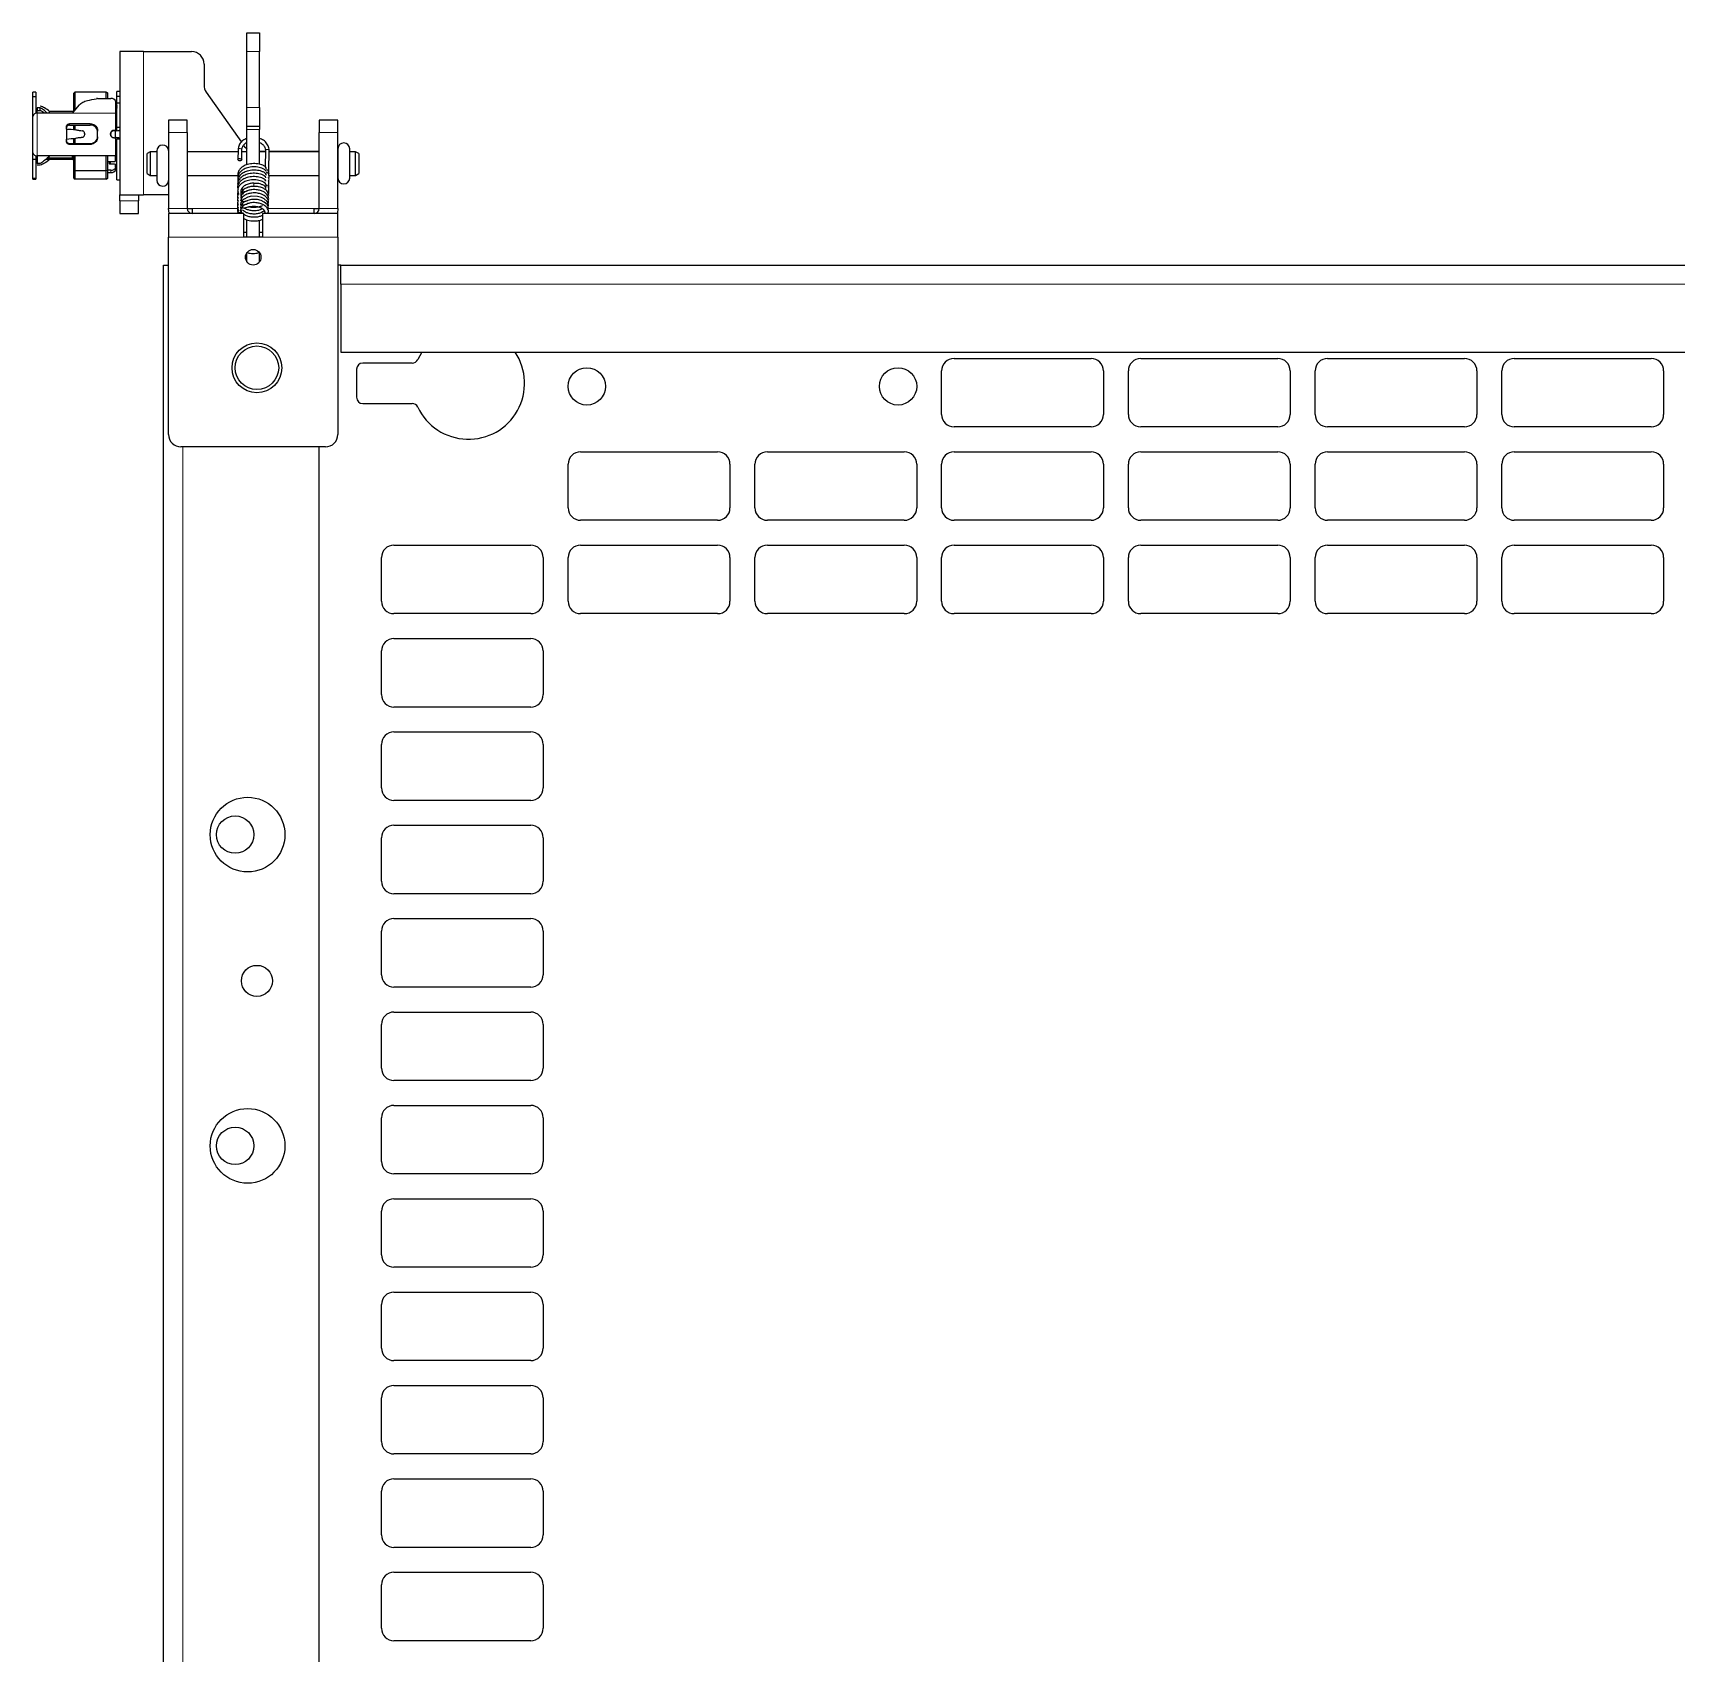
# Model space of a CAD drawing. Header units: millimetres. Extents: x -591 to 844, y -456 to 1988.
# Drawn here: x 272 to 536, y 1619 to 1879.3 of the extents above; entities that cross this region are included whole.
import ezdxf

# ---------------------------------------------------------------- set-up
doc = ezdxf.new("R2010")
doc.units = ezdxf.units.MM

msp = doc.modelspace()

# ---------------------------------------------------------------- linework, layer by layer
at = {"color": 7, "linetype": 'Continuous', "lineweight": 25}
for p, q in [((306.38, 1879.32), (308.38, 1879.32)), ((306.38, 1876.32), (306.38, 1879.32)), ((308.38, 1879.32), (308.38, 1876.32)), ((289.78, 1876.32), (285.98, 1876.32)), ((285.98, 1876.32), (285.98, 1853.32)), ((289.78, 1876.32), (297.48, 1876.32)), ((306.38, 1867.32), (306.38, 1876.32)), ((308.38, 1867.32), (308.38, 1876.32)), ((299.48, 1874.32), (299.48, 1870.95)), ((272.48, 1869.82), (271.98, 1869.82)), ((271.98, 1869.07), (271.98, 1869.82)), ((272.48, 1869.82), (272.48, 1869.07)), ((278.7, 1869.82), (278.58, 1869.62)), ((278.58, 1869.62), (278.7, 1869.82)), ((278.58, 1866.77), (278.58, 1869.62)), ((278.7, 1869.82), (278.7, 1866.91)), ((283.78, 1869.82), (278.7, 1869.82)), ((283.98, 1869.71), (283.78, 1869.82)), ((283.78, 1868.77), (283.78, 1869.82)), ((283.78, 1869.82), (283.98, 1869.71)), ((283.98, 1869.71), (283.98, 1868.77)), ((285.98, 1869.92), (285.48, 1869.92)), ((285.48, 1869.15), (285.48, 1869.92)), ((285.48, 1869.15), (285.98, 1869.15)), ((285.48, 1868.1), (285.48, 1869.15)), ((299.85, 1869.81), (305.49, 1861.75)), ((272.48, 1869.07), (271.98, 1869.07)), ((271.98, 1865.99), (271.98, 1869.07)), ((272.48, 1869.07), (272.48, 1866.41)), ((273.18, 1867.29), (272.68, 1867.29)), ((272.68, 1867.29), (272.68, 1866.83)), ((272.68, 1866.83), (273.18, 1866.83)), ((273.18, 1866.83), (273.18, 1867.29)), ((274.68, 1866.43), (274.68, 1866.68)), ((278.5, 1866.68), (274.68, 1866.68)), ((279.44, 1867.77), (278.28, 1866.43)), ((282.38, 1868.77), (284.53, 1868.77)), ((285.28, 1868.27), (285.28, 1866.43)), ((285.48, 1866.66), (285.33, 1866.63)), ((285.48, 1864.12), (285.48, 1868.1)), ((285.48, 1868.1), (285.98, 1868.1)), ((306.38, 1864.32), (306.38, 1867.32)), ((308.38, 1867.32), (308.38, 1864.32)), ((271.99, 1865.99), (271.98, 1865.99)), ((271.98, 1865.91), (271.98, 1865.99)), ((271.98, 1860.05), (271.98, 1865.91)), ((278.28, 1866.43), (272.68, 1866.43)), ((277.38, 1863.87), (277.38, 1864.25)), ((277.38, 1863.87), (277.38, 1862.27)), ((281.18, 1864.72), (277.88, 1864.72)), ((277.88, 1864.52), (281.18, 1864.52)), ((278.58, 1863.75), (278.58, 1864.52)), ((278.7, 1864.52), (278.7, 1863.78)), ((285.98, 1864.12), (285.48, 1864.12)), ((285.48, 1863.74), (285.48, 1864.12)), ((296.78, 1865.32), (293.78, 1865.32)), ((293.78, 1865.32), (293.78, 1863.32)), ((296.78, 1863.32), (296.78, 1865.32)), ((306.38, 1864.32), (308.38, 1864.32)), ((306.38, 1863.82), (306.38, 1864.32)), ((308.38, 1864.32), (308.38, 1863.82)), ((317.98, 1865.32), (317.98, 1863.32)), ((320.98, 1865.32), (317.98, 1865.32)), ((320.98, 1863.32), (320.98, 1865.32)), ((277.38, 1861.89), (277.38, 1862.27)), ((277.88, 1861.55), (281.18, 1861.55)), ((281.18, 1861.4), (277.88, 1861.4)), ((278.58, 1861.55), (278.58, 1862.38)), ((278.7, 1862.4), (278.7, 1861.55)), ((279.67, 1862.53), (279.73, 1862.54)), ((280.31, 1863.08), (280.31, 1863.04)), ((282.38, 1862.6), (282.38, 1863.55)), ((284.48, 1862.99), (284.48, 1863.16)), ((285.03, 1863.71), (285.28, 1863.71)), ((285.03, 1863.62), (285.28, 1863.62)), ((285.03, 1862.48), (285.28, 1862.48)), ((285.03, 1862.44), (285.28, 1862.44)), ((285.18, 1863.62), (285.18, 1862.48)), ((285.48, 1862.43), (285.48, 1862.26)), ((285.48, 1855.72), (285.48, 1862.26)), ((285.98, 1862.26), (285.48, 1862.26)), ((293.78, 1863.32), (293.78, 1851.12)), ((296.78, 1863.32), (296.78, 1851.12)), ((306.38, 1858.14), (306.38, 1863.82)), ((308.38, 1858.22), (308.38, 1863.82)), ((317.98, 1851.12), (317.98, 1863.32)), ((320.98, 1851.12), (320.98, 1863.32)), ((271.98, 1858.98), (271.98, 1860.05)), ((272.48, 1858.98), (271.98, 1858.98)), ((271.98, 1855.91), (271.98, 1858.98)), ((272.48, 1859.6), (272.48, 1858.98)), ((272.48, 1858.98), (272.48, 1855.91)), ((274.68, 1859.58), (272.68, 1859.58)), ((274.68, 1858.97), (274.01, 1858.97)), ((278.28, 1859.22), (274.29, 1859.22)), ((285.28, 1859.58), (274.68, 1859.58)), ((278.5, 1858.97), (274.68, 1858.97)), ((278.28, 1859.58), (278.28, 1859.22)), ((278.58, 1858.87), (278.28, 1859.22)), ((278.3, 1859.58), (278.58, 1859.24)), ((278.58, 1857.23), (278.58, 1859.58)), ((278.7, 1859.58), (278.7, 1857.15)), ((283.78, 1857.15), (283.78, 1859.58)), ((283.98, 1859.58), (283.98, 1857.2)), ((283.98, 1858.67), (285.18, 1858.67)), ((285.18, 1859.59), (285.18, 1858.67)), ((285.48, 1858.98), (285.18, 1859.05)), ((285.48, 1858.73), (285.18, 1858.82)), ((285.28, 1859.03), (285.28, 1859.58)), ((290.83, 1860.22), (290.33, 1859.94)), ((290.33, 1856.71), (290.33, 1859.94)), ((291.89, 1860.22), (290.83, 1860.22)), ((290.83, 1860.22), (290.83, 1856.42)), ((291.89, 1860.35), (291.89, 1855.65)), ((304.95, 1860.22), (296.78, 1860.22)), ((304.96, 1860.56), (304.93, 1858.95)), ((305.53, 1858.95), (305.56, 1860.55)), ((306.38, 1860.22), (305.55, 1860.22)), ((308.38, 1860.32), (309.35, 1860.32)), ((309.35, 1860.22), (308.38, 1860.22)), ((309.35, 1860.43), (309.32, 1857.78)), ((309.91, 1857.17), (309.95, 1860.42)), ((309.95, 1860.32), (317.98, 1860.32)), ((317.98, 1860.22), (309.95, 1860.22)), ((320.99, 1860.22), (320.98, 1860.22)), ((320.99, 1860.7), (320.99, 1856)), ((322.89, 1856), (322.89, 1860.7)), ((323.83, 1860.22), (322.89, 1860.22)), ((324.33, 1859.94), (323.83, 1860.22)), ((323.83, 1856.42), (323.83, 1860.22)), ((324.33, 1859.94), (324.33, 1856.71)), ((273.18, 1858.36), (272.68, 1858.36)), ((273.18, 1858.08), (272.68, 1858.08)), ((278.7, 1857.15), (278.58, 1857.23)), ((278.58, 1856.03), (278.58, 1857.23)), ((278.7, 1855.82), (278.58, 1856.03)), ((278.58, 1856.02), (278.58, 1856.03)), ((278.58, 1856.02), (278.7, 1855.82)), ((283.78, 1857.15), (278.7, 1857.15)), ((278.7, 1857.15), (278.7, 1855.82)), ((283.98, 1857.2), (283.78, 1857.15)), ((283.78, 1855.82), (283.78, 1857.15)), ((283.78, 1855.82), (283.98, 1855.94)), ((283.98, 1855.94), (283.78, 1855.82)), ((284.53, 1857.25), (283.98, 1857.25)), ((283.98, 1857.2), (283.98, 1855.94)), ((283.98, 1856.88), (284.53, 1856.88)), ((285.28, 1857.75), (285.28, 1858.19)), ((285.28, 1857.75), (285.28, 1857.38)), ((290.33, 1856.71), (290.83, 1856.42)), ((290.83, 1856.42), (291.89, 1856.42)), ((296.78, 1856.42), (304.94, 1856.42)), ((309.85, 1856.42), (317.98, 1856.42)), ((309.92, 1856.74), (309.87, 1857.15)), ((309.92, 1856.68), (309.92, 1856.74)), ((320.98, 1856.42), (320.99, 1856.42)), ((322.89, 1856.42), (323.83, 1856.42)), ((323.83, 1856.42), (324.33, 1856.71)), ((272.48, 1855.91), (271.98, 1855.91)), ((271.98, 1855.82), (271.98, 1855.91)), ((271.98, 1855.82), (272.48, 1855.82)), ((272.48, 1855.91), (272.48, 1855.82)), ((283.78, 1855.82), (278.7, 1855.82)), ((285.48, 1855.72), (285.98, 1855.72)), ((285.98, 1853.32), (289.78, 1853.32)), ((285.98, 1852.32), (285.98, 1853.32)), ((288.98, 1853.32), (288.98, 1852.32)), ((293.78, 1853.32), (289.78, 1853.32)), ((305.66, 1854.11), (305.56, 1854.24)), ((306.06, 1853.74), (305.94, 1853.82)), ((309.42, 1854.98), (309.66, 1854.74)), ((285.98, 1852.32), (285.98, 1850.32)), ((288.98, 1850.32), (288.98, 1852.32)), ((296.78, 1851.12), (297.58, 1851.12)), ((297.58, 1851.12), (297.58, 1850.32)), ((304.94, 1850.82), (304.84, 1850.43)), ((317.18, 1850.32), (317.18, 1851.12)), ((317.18, 1851.12), (317.98, 1851.12)), ((285.98, 1850.32), (288.98, 1850.32)), ((293.78, 1850.32), (293.78, 1846.52)), ((305.88, 1850.32), (293.78, 1850.32)), ((304.84, 1850.43), (304.83, 1850.37)), ((304.83, 1850.37), (304.83, 1850.32)), ((305.43, 1850.33), (305.44, 1850.39)), ((305.44, 1850.39), (305.48, 1850.58)), ((305.88, 1846.52), (305.88, 1850.32)), ((306.38, 1846.52), (306.38, 1849.28)), ((308.38, 1846.52), (308.38, 1849.22)), ((320.98, 1850.32), (308.88, 1850.32)), ((308.88, 1850.32), (308.88, 1846.52)), ((320.98, 1846.52), (320.98, 1850.32)), ((293.78, 1814.82), (293.78, 1846.52)), ((305.88, 1847.32), (306.38, 1847.32)), ((308.88, 1846.52), (305.88, 1846.52)), ((308.38, 1847.32), (308.88, 1847.32)), ((320.98, 1846.52), (320.98, 1814.82)), ((306.38, 1842.52), (306.38, 1844.02)), ((308.38, 1842.52), (308.38, 1844.02)), ((292.98, 1842.02), (293.78, 1842.02)), ((292.98, -240.98), (292.98, 1842.02)), ((321.48, 1842.02), (320.98, 1842.02)), ((321.48, 1842.03), (750.48, 1842.03)), ((321.48, 1838.93), (321.48, 1842.03)), ((321.48, 1838.93), (321.48, 1828.03)), ((321.48, 1828.03), (750.48, 1828.03)), ((334.5, 1828.03), (333.84, 1826.86)), ((419.98, 1827.02), (441.98, 1827.02)), ((449.98, 1827.02), (471.98, 1827.02)), ((479.98, 1827.02), (501.98, 1827.02)), ((509.98, 1827.02), (531.98, 1827.02)), ((323.98, 1825.28), (323.98, 1820.78)), ((332.93, 1826.28), (324.98, 1826.28)), ((417.98, 1818.02), (417.98, 1825.02)), ((443.98, 1825.02), (443.98, 1818.02)), ((447.98, 1818.02), (447.98, 1825.02)), ((473.98, 1825.02), (473.98, 1818.02)), ((477.98, 1818.02), (477.98, 1825.02)), ((503.98, 1825.02), (503.98, 1818.02)), ((507.98, 1818.02), (507.98, 1825.02)), ((533.98, 1825.02), (533.98, 1818.02)), ((324.98, 1819.78), (332.93, 1819.78)), ((441.98, 1816.02), (419.98, 1816.02)), ((471.98, 1816.02), (449.98, 1816.02)), ((501.98, 1816.02), (479.98, 1816.02)), ((531.98, 1816.02), (509.98, 1816.02)), ((318.98, 1812.82), (295.78, 1812.82)), ((317.98, -240.98), (317.98, 1812.82)), ((359.98, 1812.02), (381.98, 1812.02)), ((389.98, 1812.02), (411.98, 1812.02)), ((419.98, 1812.02), (441.98, 1812.02)), ((449.98, 1812.02), (471.98, 1812.02)), ((479.98, 1812.02), (501.98, 1812.02)), ((509.98, 1812.02), (531.98, 1812.02)), ((357.98, 1803.02), (357.98, 1810.02)), ((383.98, 1810.02), (383.98, 1803.02)), ((387.98, 1803.02), (387.98, 1810.02)), ((413.98, 1810.02), (413.98, 1803.02)), ((417.98, 1803.02), (417.98, 1810.02)), ((443.98, 1810.02), (443.98, 1803.02)), ((447.98, 1803.02), (447.98, 1810.02)), ((473.98, 1810.02), (473.98, 1803.02)), ((477.98, 1803.02), (477.98, 1810.02)), ((503.98, 1810.02), (503.98, 1803.02)), ((507.98, 1803.02), (507.98, 1810.02)), ((533.98, 1810.02), (533.98, 1803.02)), ((381.98, 1801.02), (359.98, 1801.02)), ((411.98, 1801.02), (389.98, 1801.02)), ((441.98, 1801.02), (419.98, 1801.02)), ((471.98, 1801.02), (449.98, 1801.02)), ((501.98, 1801.02), (479.98, 1801.02)), ((531.98, 1801.02), (509.98, 1801.02)), ((329.98, 1797.02), (351.98, 1797.02)), ((359.98, 1797.02), (381.98, 1797.02)), ((389.98, 1797.02), (411.98, 1797.02)), ((419.98, 1797.02), (441.98, 1797.02)), ((449.98, 1797.02), (471.98, 1797.02)), ((479.98, 1797.02), (501.98, 1797.02)), ((509.98, 1797.02), (531.98, 1797.02)), ((327.98, 1788.02), (327.98, 1795.02)), ((353.98, 1795.02), (353.98, 1788.02)), ((357.98, 1788.02), (357.98, 1795.02)), ((383.98, 1795.02), (383.98, 1788.02)), ((387.98, 1788.02), (387.98, 1795.02)), ((413.98, 1795.02), (413.98, 1788.02)), ((417.98, 1788.02), (417.98, 1795.02)), ((443.98, 1795.02), (443.98, 1788.02)), ((447.98, 1788.02), (447.98, 1795.02)), ((473.98, 1795.02), (473.98, 1788.02)), ((477.98, 1788.02), (477.98, 1795.02)), ((503.98, 1795.02), (503.98, 1788.02)), ((507.98, 1788.02), (507.98, 1795.02)), ((533.98, 1795.02), (533.98, 1788.02)), ((351.98, 1786.02), (329.98, 1786.02)), ((381.98, 1786.02), (359.98, 1786.02)), ((411.98, 1786.02), (389.98, 1786.02)), ((441.98, 1786.02), (419.98, 1786.02)), ((471.98, 1786.02), (449.98, 1786.02)), ((501.98, 1786.02), (479.98, 1786.02)), ((531.98, 1786.02), (509.98, 1786.02)), ((329.98, 1782.02), (351.98, 1782.02)), ((327.98, 1773.02), (327.98, 1780.02)), ((353.98, 1780.02), (353.98, 1773.02)), ((351.98, 1771.02), (329.98, 1771.02)), ((329.98, 1767.02), (351.98, 1767.02)), ((327.98, 1758.02), (327.98, 1765.02)), ((353.98, 1765.02), (353.98, 1758.02)), ((351.98, 1756.02), (329.98, 1756.02)), ((329.98, 1752.02), (351.98, 1752.02)), ((327.98, 1743.02), (327.98, 1750.02)), ((353.98, 1750.02), (353.98, 1743.02)), ((351.98, 1741.02), (329.98, 1741.02)), ((327.98, 1728.02), (327.98, 1735.02)), ((329.98, 1737.02), (351.98, 1737.02)), ((353.98, 1735.02), (353.98, 1728.02)), ((351.98, 1726.02), (329.98, 1726.02)), ((329.98, 1722.02), (351.98, 1722.02)), ((327.98, 1713.02), (327.98, 1720.02)), ((353.98, 1720.02), (353.98, 1713.02)), ((351.98, 1711.02), (329.98, 1711.02)), ((329.98, 1707.02), (351.98, 1707.02)), ((327.98, 1698.02), (327.98, 1705.02)), ((353.98, 1705.02), (353.98, 1698.02)), ((351.98, 1696.02), (329.98, 1696.02)), ((327.98, 1683.02), (327.98, 1690.02)), ((329.98, 1692.02), (351.98, 1692.02)), ((353.98, 1690.02), (353.98, 1683.02)), ((351.98, 1681.02), (329.98, 1681.02)), ((329.98, 1677.02), (351.98, 1677.02)), ((327.98, 1668.02), (327.98, 1675.02)), ((353.98, 1675.02), (353.98, 1668.02)), ((351.98, 1666.02), (329.98, 1666.02)), ((329.98, 1662.02), (351.98, 1662.02)), ((327.98, 1653.02), (327.98, 1660.02)), ((353.98, 1660.02), (353.98, 1653.02)), ((351.98, 1651.02), (329.98, 1651.02)), ((327.98, 1638.02), (327.98, 1645.02)), ((329.98, 1647.02), (351.98, 1647.02)), ((353.98, 1645.02), (353.98, 1638.02)), ((351.98, 1636.02), (329.98, 1636.02)), ((329.98, 1632.02), (351.98, 1632.02)), ((327.98, 1623.02), (327.98, 1630.02)), ((353.98, 1630.02), (353.98, 1623.02)), ((351.98, 1621.02), (329.98, 1621.02))]:
    msp.add_line(p, q, dxfattribs=at)
at = {"color": 8, "linetype": 'Continuous', "lineweight": 18}
for p, q in [((289.78, 1876.32), (289.78, 1853.32)), ((308.38, 1876.32), (306.38, 1876.32)), ((306.38, 1867.32), (308.38, 1867.32)), ((272.68, 1866.43), (272.68, 1859.58)), ((277.88, 1864.72), (277.88, 1864.52)), ((285.28, 1866.43), (278.28, 1866.43)), ((281.18, 1864.52), (281.18, 1864.72)), ((285.28, 1863.71), (285.28, 1866.43)), ((277.88, 1861.55), (277.88, 1861.4)), ((281.18, 1861.4), (281.18, 1861.55)), ((285.03, 1863.71), (285.03, 1863.62)), ((285.03, 1862.48), (285.03, 1862.44)), ((285.28, 1859.58), (285.28, 1862.44)), ((293.78, 1863.32), (296.78, 1863.32)), ((308.38, 1863.82), (306.38, 1863.82)), ((317.98, 1863.32), (320.98, 1863.32)), ((272.68, 1859.22), (272.68, 1858.97)), ((284.53, 1856.88), (284.53, 1857.25)), ((309.44, 1856.51), (309.5, 1856.48)), ((288.98, 1852.32), (285.98, 1852.32)), ((296.78, 1851.12), (293.78, 1851.12)), ((297.58, 1851.12), (304.89, 1851.12)), ((309.84, 1851.12), (317.18, 1851.12)), ((317.98, 1851.12), (320.98, 1851.12)), ((305.42, 1850.32), (305.44, 1850.38)), ((293.78, 1846.52), (305.88, 1846.52)), ((308.88, 1846.52), (320.98, 1846.52)), ((321.48, 1838.93), (750.48, 1838.93)), ((296.08, -240.98), (296.08, 1812.82))]:
    msp.add_line(p, q, dxfattribs=at)
at = {"color": 7, "linetype": 'Continuous', "lineweight": 25, "flags": 128}
for points in [[(272.68, 1866.68), (272.55, 1866.67), (272.48, 1866.66)], [(272.68, 1859.22), (272.55, 1859.23), (272.48, 1859.24)], [(272.68, 1858.97), (272.55, 1858.98), (272.48, 1858.99)], [(305.25, 1859.13), (305.36, 1859.11), (305.45, 1859.07), (305.52, 1859.01), (305.53, 1858.94), (305.51, 1858.87), (305.44, 1858.82), (305.34, 1858.78), (305.22, 1858.77), (305.11, 1858.79), (305.01, 1858.83), (304.95, 1858.89), (304.93, 1858.96), (304.96, 1859.03), (305.03, 1859.08), (305.13, 1859.12), (305.25, 1859.13)], [(309.5, 1856.82), (309.58, 1856.82), (309.69, 1856.85), (309.79, 1856.91), (309.86, 1856.99), (309.88, 1857.09), (309.86, 1857.18), (309.8, 1857.25), (309.7, 1857.29), (309.59, 1857.3), (309.59, 1857.3)], [(307.45, 1854.61), (307.45, 1854.66), (307.45, 1854.72)], [(293.87, 1850.32), (293.86, 1850.38), (293.78, 1851.12)], [(309.78, 1850.88), (309.84, 1851.13), (309.78, 1851.43), (309.61, 1851.73), (309.14, 1852.15), (308.68, 1852.37), (308.05, 1852.53), (307.11, 1852.55), (306.53, 1852.41), (305.89, 1852.11), (305.61, 1851.86), (305.4, 1851.54), (305.34, 1851.22), (305.39, 1850.99), (305.39, 1850.99)], [(309.79, 1851.4), (309.85, 1851.65), (309.79, 1851.95), (309.62, 1852.25), (309.15, 1852.67), (308.7, 1852.89), (308.06, 1853.05), (307.13, 1853.07), (306.54, 1852.94), (305.91, 1852.63), (305.62, 1852.38), (305.41, 1852.06), (305.35, 1851.74), (305.39, 1851.52), (305.39, 1851.52)], [(320.98, 1851.12), (320.91, 1850.38), (320.9, 1850.32)]]:
    msp.add_lwpolyline(points, dxfattribs=at)
at = {"color": 8, "linetype": 'Continuous', "lineweight": 18, "flags": 128}
for points in [[(284.47, 1858.67), (284.46, 1858.62), (284.46, 1858.48), (284.45, 1858.33), (284.44, 1858.24), (284.44, 1858.24), (284.44, 1858.24)], [(304.96, 1860.56), (304.96, 1860.57), (304.98, 1860.63), (305.05, 1860.69), (305.15, 1860.73), (305.27, 1860.74)], [(305.27, 1860.74), (305.38, 1860.72), (305.48, 1860.68), (305.54, 1860.62), (305.56, 1860.55)], [(309.66, 1860.6), (309.55, 1860.59), (309.45, 1860.56), (309.38, 1860.5), (309.35, 1860.43), (309.35, 1860.43)], [(309.95, 1860.42), (309.93, 1860.48), (309.87, 1860.54), (309.78, 1860.58), (309.66, 1860.6)], [(309.32, 1856.78), (309.32, 1856.77), (309.33, 1856.71)], [(309.62, 1856.98), (309.5, 1856.97), (309.44, 1856.96)], [(304.83, 1850.37), (304.83, 1850.36), (304.83, 1850.32)], [(304.84, 1850.43), (304.84, 1850.42), (304.86, 1850.32)]]:
    msp.add_lwpolyline(points, dxfattribs=at)
at = {"color": 7, "linetype": 'Continuous', "lineweight": 25}
for centre, radius in [((307.38, 1843.27), 1.25), ((307.98, 1825.52), 4), ((307.98, 1825.52), 3.5), ((360.98, 1822.53), 3), ((410.98, 1822.53), 3), ((306.48, 1750.52), 6), ((304.48, 1750.52), 3), ((307.98, 1727.02), 2.5), ((306.48, 1700.52), 6), ((304.48, 1700.52), 3)]:
    msp.add_circle(centre, radius, dxfattribs=at)
for centre, radius, start, end in [((297.48, 1874.32), 2, 0, 90), ((301.48, 1870.95), 2, 180, 214.992), ((282.38, 1867.67), 1.1, 89.9618, 100.1433), ((284.64, 1868.11), 0.665, 13.4486, 98.9562), ((285.31, 1866.61), 0.18, 262.8557, 350.3631), ((272.61, 1865.8), 0.63, 82.8557, 170.3631), ((285.33, 1864.01), 0.306, 260.9096, 299.7098), ((285.45, 1864.67), 1.07, 260.9096, 299.7098), ((285.46, 1860.22), 2.27, 76.5937, 94.3958), ((285.33, 1861.8), 0.648, 76.5937, 94.3958), ((292.84, 1860.35), 0.95, 3.5614, 180), ((321.94, 1860.7), 0.95, 0, 180), ((272.59, 1860.19), 0.62, 193.4486, 278.9562), ((285.31, 1859.4), 0.177, 13.4486, 98.9562), ((285.31, 1859.04), 0.18, 9.6369, 97.1443), ((307.53, 1862.32), 2, 214.992, 235.204), ((284.64, 1857.91), 0.665, 261.0438, 346.5514), ((284.64, 1857.53), 0.665, 261.0438, 346.5514), ((321.94, 1856), 0.95, 180, 0), ((292.84, 1855.65), 0.95, 180, 356.4386), ((297.58, 1851.12), 0.8, 180, 270), ((317.18, 1851.12), 0.8, 270, 0), ((341.98, 1823.03), 9, 205.1507, 33.749), ((419.98, 1825.02), 2, 90, 180), ((441.98, 1825.02), 2, 0, 90), ((449.98, 1825.02), 2, 90, 180), ((471.98, 1825.02), 2, 0, 90), ((479.98, 1825.02), 2, 90, 180), ((501.98, 1825.02), 2, 0, 90), ((509.98, 1825.02), 2, 90, 180), ((531.98, 1825.02), 2, 0, 90), ((324.98, 1825.28), 1, 90, 180), ((332.93, 1827.28), 1, 270, 334.8493), ((324.98, 1820.78), 1, 180, 270), ((332.93, 1818.78), 1, 25.1507, 90), ((419.98, 1818.02), 2, 180, 270), ((441.98, 1818.02), 2, 270, 0), ((449.98, 1818.02), 2, 180, 270), ((471.98, 1818.02), 2, 270, 0), ((479.98, 1818.02), 2, 180, 270), ((501.98, 1818.02), 2, 270, 0), ((509.98, 1818.02), 2, 180, 270), ((531.98, 1818.02), 2, 270, 0), ((295.78, 1814.82), 2, 180, 270), ((318.98, 1814.82), 2, 270, 0), ((359.98, 1810.02), 2, 90, 180), ((381.98, 1810.02), 2, 0, 90), ((389.98, 1810.02), 2, 90, 180), ((411.98, 1810.02), 2, 0, 90), ((419.98, 1810.02), 2, 90, 180), ((441.98, 1810.02), 2, 0, 90), ((449.98, 1810.02), 2, 90, 180), ((471.98, 1810.02), 2, 360, 90), ((479.98, 1810.02), 2, 90, 180), ((501.98, 1810.02), 2, 0, 90), ((509.98, 1810.02), 2, 90, 180), ((531.98, 1810.02), 2, 0, 90), ((359.98, 1803.02), 2, 180, 270), ((381.98, 1803.02), 2, 270, 0), ((389.98, 1803.02), 2, 180, 270), ((411.98, 1803.02), 2, 270, 0), ((419.98, 1803.02), 2, 180, 270), ((441.98, 1803.02), 2, 270, 0), ((449.98, 1803.02), 2, 180, 270), ((471.98, 1803.02), 2, 270, 360), ((479.98, 1803.02), 2, 180, 270), ((501.98, 1803.02), 2, 270, 0), ((509.98, 1803.02), 2, 180, 270), ((531.98, 1803.02), 2, 270, 0), ((329.98, 1795.02), 2, 90, 180), ((351.98, 1795.02), 2, 0, 90), ((359.98, 1795.02), 2, 90, 180), ((381.98, 1795.02), 2, 0, 90), ((389.98, 1795.02), 2, 90, 180), ((411.98, 1795.02), 2, 0, 90), ((419.98, 1795.02), 2, 90, 180), ((441.98, 1795.02), 2, 360, 90), ((449.98, 1795.02), 2, 90, 180), ((471.98, 1795.02), 2, 0, 90), ((479.98, 1795.02), 2, 90, 180), ((501.98, 1795.02), 2, 0, 90), ((509.98, 1795.02), 2, 90, 180), ((531.98, 1795.02), 2, 0, 90), ((329.98, 1788.02), 2, 180, 270), ((351.98, 1788.02), 2, 270, 0), ((359.98, 1788.02), 2, 180, 270), ((381.98, 1788.02), 2, 270, 0), ((389.98, 1788.02), 2, 180, 270), ((411.98, 1788.02), 2, 270, 0), ((419.98, 1788.02), 2, 180, 270), ((441.98, 1788.02), 2, 270, 360), ((449.98, 1788.02), 2, 180, 270), ((471.98, 1788.02), 2, 270, 0), ((479.98, 1788.02), 2, 180, 270), ((501.98, 1788.02), 2, 270, 0), ((509.98, 1788.02), 2, 180, 270), ((531.98, 1788.02), 2, 270, 0), ((329.98, 1780.02), 2, 90, 180), ((351.98, 1780.02), 2, 0, 90), ((329.98, 1773.02), 2, 180, 270), ((351.98, 1773.02), 2, 270, 0), ((329.98, 1765.02), 2, 90, 180), ((351.98, 1765.02), 2, 0, 90), ((329.98, 1758.02), 2, 180, 270), ((351.98, 1758.02), 2, 270, 0), ((329.98, 1750.02), 2, 90, 180), ((351.98, 1750.02), 2, 0, 90), ((329.98, 1743.02), 2, 180, 270), ((351.98, 1743.02), 2, 270, 0), ((329.98, 1735.02), 2, 90, 180), ((351.98, 1735.02), 2, 0, 90), ((329.98, 1728.02), 2, 180, 270), ((351.98, 1728.02), 2, 270, 0), ((329.98, 1720.02), 2, 90, 180), ((351.98, 1720.02), 2, 0, 90), ((329.98, 1713.02), 2, 180, 270), ((351.98, 1713.02), 2, 270, 0), ((329.98, 1705.02), 2, 90, 180), ((351.98, 1705.02), 2, 0, 90), ((329.98, 1698.02), 2, 180, 270), ((351.98, 1698.02), 2, 270, 0), ((329.98, 1690.02), 2, 90, 180), ((351.98, 1690.02), 2, 0, 90), ((329.98, 1683.02), 2, 180, 270), ((351.98, 1683.02), 2, 270, 0), ((329.98, 1675.02), 2, 90, 180), ((351.98, 1675.02), 2, 0, 90), ((329.98, 1668.02), 2, 180, 270), ((351.98, 1668.02), 2, 270, 0), ((329.98, 1660.02), 2, 90, 180), ((351.98, 1660.02), 2, 0, 90), ((329.98, 1653.02), 2, 180, 270), ((351.98, 1653.02), 2, 270, 0), ((329.98, 1645.02), 2, 90, 180), ((351.98, 1645.02), 2, 0, 90), ((329.98, 1638.02), 2, 180, 270), ((351.98, 1638.02), 2, 270, 0), ((329.98, 1630.02), 2, 90, 180), ((351.98, 1630.02), 2, 0, 90), ((329.98, 1623.02), 2, 180, 270), ((351.98, 1623.02), 2, 270, 0)]:
    msp.add_arc(centre, radius, start, end, dxfattribs=at)
at = {"color": 8, "linetype": 'Continuous', "lineweight": 18}
for centre, radius, start, end in [((309.69, 1856.77), 0.235, 292.4775, 353.5864), ((309.69, 1856.71), 0.233, 295.0586, 353.6892), ((300.78, 1855.1), 6.7, 355.8494, 0.6968)]:
    msp.add_arc(centre, radius, start, end, dxfattribs=at)
at = {"color": 7, "linetype": 'Continuous', "lineweight": 25}
for points, knots in [([(272.68, 1866.43), (272.68, 1866.43), (272.68, 1866.61), (272.68, 1866.72), (272.68, 1866.83)], [0, 0, 0, 0, 0.000208, 1, 1, 1, 1]), ([(274.68, 1866.68), (274.4, 1866.9), (273.9, 1867.27), (273.4, 1867.47), (273.18, 1867.56)], [0, 0, 0, 0, 0.559911, 1, 1, 1, 1]), ([(274.29, 1866.43), (274.14, 1866.57), (273.77, 1866.92), (273.4, 1867.15), (273.18, 1867.29)], [0, 0, 0, 0, 0.4035618, 1, 1, 1, 1]), ([(273.84, 1866.43), (273.84, 1866.43), (273.62, 1866.61), (273.4, 1866.72), (273.18, 1866.83)], [0, 0, 0, 0, 0.000208, 1, 1, 1, 1]), ([(279.44, 1867.77), (279.61, 1867.91), (279.96, 1868.21), (280.94, 1868.52), (281.7, 1868.66), (282.19, 1868.75)], [0, 0, 0, 0, 0.254027, 0.526591, 1, 1, 1, 1]), ([(285.48, 1867.64), (285.48, 1867.62), (285.48, 1867.58), (285.46, 1867.52), (285.43, 1867.47), (285.35, 1867.46), (285.31, 1867.46), (285.28, 1867.45)], [0, 0, 0, 0, 0.195353, 0.37764, 0.539051, 0.782239, 1, 1, 1, 1]), ([(285.48, 1867.34), (285.48, 1867.32), (285.48, 1867.28), (285.46, 1867.23), (285.43, 1867.18), (285.36, 1867.17), (285.31, 1867.17), (285.28, 1867.17)], [0, 0, 0, 0, 0.195302, 0.377541, 0.538909, 0.761383, 1, 1, 1, 1]), ([(277.38, 1864.25), (277.39, 1864.3), (277.4, 1864.41), (277.49, 1864.55), (277.61, 1864.65), (277.75, 1864.71), (277.85, 1864.72), (277.88, 1864.72)], [0, 0, 0, 0, 0.214373, 0.428779, 0.642592, 0.856666, 1, 1, 1, 1]), ([(277.88, 1864.52), (277.83, 1864.52), (277.72, 1864.51), (277.57, 1864.43), (277.45, 1864.31), (277.39, 1864.18), (277.39, 1864.09), (277.38, 1864.05)], [0, 0, 0, 0, 0.214385, 0.428772, 0.643033, 0.856802, 1, 1, 1, 1]), ([(277.38, 1863.87), (277.88, 1863.85), (278.55, 1863.81), (279.45, 1863.66), (279.75, 1863.61), (279.91, 1863.59)], [0, 0, 0, 0, 0.587693, 0.790818, 1, 1, 1, 1]), ([(281.18, 1864.72), (281.32, 1864.71), (281.59, 1864.68), (281.95, 1864.49), (282.22, 1864.2), (282.36, 1863.87), (282.38, 1863.65), (282.38, 1863.55)], [0, 0, 0, 0, 0.213238, 0.42649, 0.63916, 0.849598, 1, 1, 1, 1]), ([(282.38, 1863.35), (282.37, 1863.48), (282.35, 1863.75), (282.15, 1864.1), (281.85, 1864.36), (281.51, 1864.5), (281.28, 1864.52), (281.18, 1864.52)], [0, 0, 0, 0, 0.212376, 0.424979, 0.633479, 0.843609, 1, 1, 1, 1]), ([(277.38, 1862.27), (277.88, 1862.31), (278.55, 1862.36), (279.45, 1862.52), (279.75, 1862.54), (279.91, 1862.55)], [0, 0, 0, 0, 0.587693, 0.790818, 1, 1, 1, 1]), ([(277.38, 1862.04), (277.39, 1861.98), (277.4, 1861.87), (277.49, 1861.73), (277.61, 1861.62), (277.75, 1861.56), (277.85, 1861.55), (277.88, 1861.55)], [0, 0, 0, 0, 0.214295, 0.42863, 0.64223, 0.856153, 1, 1, 1, 1]), ([(277.88, 1861.4), (277.83, 1861.41), (277.72, 1861.42), (277.57, 1861.5), (277.45, 1861.63), (277.39, 1861.76), (277.39, 1861.85), (277.38, 1861.89)], [0, 0, 0, 0, 0.214445, 0.428893, 0.643239, 0.857188, 1, 1, 1, 1]), ([(280.31, 1863.08), (280.31, 1863.14), (280.3, 1863.25), (280.22, 1863.4), (280.11, 1863.52), (280, 1863.57), (279.93, 1863.59), (279.91, 1863.59)], [0, 0, 0, 0, 0.225883, 0.451767, 0.67765, 0.903524, 1, 1, 1, 1]), ([(279.91, 1862.55), (279.96, 1862.56), (280.05, 1862.58), (280.18, 1862.67), (280.27, 1862.81), (280.31, 1862.94), (280.31, 1863.02), (280.31, 1863.04)], [0, 0, 0, 0, 0.225867, 0.451734, 0.677598, 0.903479, 1, 1, 1, 1]), ([(281.18, 1861.55), (281.32, 1861.56), (281.59, 1861.59), (281.95, 1861.79), (282.22, 1862.08), (282.36, 1862.42), (282.38, 1862.65), (282.38, 1862.75)], [0, 0, 0, 0, 0.2128745, 0.4257668, 0.6379374, 0.8473525, 1, 1, 1, 1]), ([(282.38, 1862.6), (282.37, 1862.46), (282.35, 1862.19), (282.15, 1861.84), (281.85, 1861.57), (281.51, 1861.43), (281.28, 1861.41), (281.18, 1861.4)], [0, 0, 0, 0, 0.212833, 0.42585, 0.635542, 0.846587, 1, 1, 1, 1]), ([(284.48, 1863.16), (284.49, 1863.22), (284.5, 1863.34), (284.6, 1863.51), (284.73, 1863.63), (284.89, 1863.7), (284.99, 1863.7), (285.03, 1863.71)], [0, 0, 0, 0, 0.2143054, 0.4286504, 0.6422794, 0.8562229, 1, 1, 1, 1]), ([(285.03, 1863.62), (284.97, 1863.61), (284.85, 1863.6), (284.68, 1863.5), (284.56, 1863.37), (284.49, 1863.21), (284.49, 1863.11), (284.48, 1863.07)], [0, 0, 0, 0, 0.214319, 0.428642, 0.642812, 0.856387, 1, 1, 1, 1]), ([(284.48, 1863.03), (284.49, 1862.97), (284.5, 1862.85), (284.6, 1862.68), (284.73, 1862.56), (284.89, 1862.49), (284.99, 1862.48), (285.03, 1862.48)], [0, 0, 0, 0, 0.214211, 0.428471, 0.641842, 0.855602, 1, 1, 1, 1]), ([(285.03, 1862.44), (284.97, 1862.45), (284.85, 1862.46), (284.68, 1862.55), (284.56, 1862.69), (284.49, 1862.85), (284.49, 1862.95), (284.48, 1862.99)], [0, 0, 0, 0, 0.214393, 0.428789, 0.643061, 0.856854, 1, 1, 1, 1]), ([(306.38, 1862.36), (306.16, 1862.26), (305.66, 1862.05), (305.17, 1861.47), (304.97, 1860.93), (304.96, 1860.63), (304.96, 1860.56)], [0, 0, 0, 0, 0.28163, 0.611733, 0.91388, 1, 1, 1, 1]), ([(305.56, 1860.55), (305.56, 1860.65), (305.59, 1860.93), (305.84, 1861.33), (306.15, 1861.65), (306.37, 1861.72), (306.38, 1861.72)], [0, 0, 0, 0, 0.1994947, 0.6159936, 0.9798802, 1, 1, 1, 1]), ([(309.95, 1860.42), (309.94, 1860.56), (309.92, 1860.94), (309.63, 1861.54), (309.09, 1862.09), (308.61, 1862.29), (308.38, 1862.37)], [0, 0, 0, 0, 0.1665711, 0.4586262, 0.7531477, 1, 1, 1, 1]), ([(308.38, 1861.75), (308.57, 1861.64), (308.95, 1861.42), (309.29, 1860.93), (309.33, 1860.59), (309.35, 1860.43)], [0, 0, 0, 0, 0.334702, 0.673778, 1, 1, 1, 1]), ([(272.68, 1859.58), (272.68, 1859.31), (272.68, 1858.82), (272.68, 1858.5), (272.68, 1858.36)], [0, 0, 0, 0, 0.559866, 1, 1, 1, 1]), ([(274.68, 1859.58), (274.4, 1859.31), (273.9, 1858.82), (273.4, 1858.5), (273.18, 1858.36)], [0, 0, 0, 0, 0.559911, 1, 1, 1, 1]), ([(274.68, 1858.97), (274.4, 1858.75), (273.9, 1858.37), (273.4, 1858.17), (273.18, 1858.08)], [0, 0, 0, 0, 0.559911, 1, 1, 1, 1]), ([(284.28, 1858.28), (284.28, 1858.32), (284.28, 1858.4), (284.28, 1858.53), (284.28, 1858.63), (284.28, 1858.67), (284.28, 1858.67)], [0, 0, 0, 0, 0.2394315, 0.627389, 0.999313, 1, 1, 1, 1]), ([(284.44, 1858.24), (284.42, 1858.24), (284.37, 1858.24), (284.32, 1858.25), (284.29, 1858.27), (284.28, 1858.28), (284.28, 1858.28)], [0, 0, 0, 0, 0.266331, 0.548449, 0.829136, 1, 1, 1, 1]), ([(285.48, 1858.01), (285.48, 1858.03), (285.48, 1858.07), (285.46, 1858.13), (285.43, 1858.18), (285.35, 1858.19), (285.19, 1858.2), (284.88, 1858.23), (284.61, 1858.23), (284.44, 1858.24)], [0, 0, 0, 0, 0.052051, 0.100621, 0.143629, 0.208426, 0.277664, 0.558659, 1, 1, 1, 1]), ([(309.42, 1855.5), (309.42, 1855.51), (309.41, 1855.65), (309.18, 1855.83), (308.79, 1856.03), (308.18, 1856.19), (307.35, 1856.27), (306.44, 1856.12), (305.75, 1855.83), (305.25, 1855.44), (304.94, 1854.95), (304.83, 1854.51), (304.93, 1854.28), (304.95, 1854.24)], [0, 0, 0, 0, 0.012323, 0.101921, 0.185336, 0.259055, 0.395479, 0.534273, 0.649375, 0.742289, 0.850854, 0.976799, 1, 1, 1, 1]), ([(309.44, 1856.51), (309.44, 1856.54), (309.43, 1856.69), (309.2, 1856.87), (308.81, 1857.07), (308.2, 1857.24), (307.38, 1857.32), (306.46, 1857.17), (305.77, 1856.87), (305.27, 1856.49), (304.95, 1856), (304.84, 1855.56), (304.95, 1855.32), (304.96, 1855.28)], [0, 0, 0, 0, 0.018557, 0.107455, 0.190261, 0.263476, 0.398793, 0.536541, 0.650831, 0.742973, 0.850698, 0.975752, 1, 1, 1, 1]), ([(309.43, 1856.02), (309.43, 1856.04), (309.42, 1856.17), (309.19, 1856.35), (308.8, 1856.55), (308.19, 1856.72), (307.36, 1856.8), (306.45, 1856.65), (305.76, 1856.35), (305.26, 1855.96), (304.94, 1855.47), (304.84, 1855.04), (304.94, 1854.8), (304.95, 1854.76)], [0, 0, 0, 0, 0.01216, 0.101705, 0.185092, 0.258803, 0.395126, 0.533858, 0.648935, 0.741771, 0.850277, 0.976194, 1, 1, 1, 1]), ([(309.45, 1857.11), (309.37, 1857.21), (309.23, 1857.4), (308.81, 1857.59), (308.21, 1857.76), (307.39, 1857.84), (306.47, 1857.69), (305.78, 1857.4), (305.28, 1857.02), (304.96, 1856.52), (304.85, 1856.09), (304.95, 1855.85), (304.97, 1855.81)], [0, 0, 0, 0, 0.0905103, 0.17484, 0.2494194, 0.3871707, 0.5274368, 0.6438447, 0.7376345, 0.8473177, 0.9746873, 1, 1, 1, 1]), ([(309.47, 1857.44), (309.47, 1857.5), (309.47, 1857.69), (309.23, 1857.91), (308.83, 1858.11), (308.22, 1858.28), (307.4, 1858.36), (306.49, 1858.22), (305.79, 1857.92), (305.29, 1857.54), (304.97, 1857.05), (304.86, 1856.61), (304.96, 1856.37), (304.98, 1856.33)], [0, 0, 0, 0, 0.045466, 0.131796, 0.212251, 0.283421, 0.414791, 0.548597, 0.659672, 0.749107, 0.853728, 0.97526, 1, 1, 1, 1]), ([(309.86, 1856.02), (309.87, 1856.03), (309.98, 1856.21), (309.92, 1856.42), (309.87, 1856.61)], [0, 0, 0, 0, 0.047565, 1, 1, 1, 1]), ([(309.86, 1855.5), (309.86, 1855.51), (309.97, 1855.69), (309.91, 1855.9), (309.86, 1856.09)], [0, 0, 0, 0, 0.05051, 1, 1, 1, 1]), ([(309.9, 1856.53), (309.9, 1856.54), (309.9, 1856.55), (309.91, 1856.57), (309.91, 1856.61), (309.92, 1856.65), (309.92, 1856.68)], [0, 0, 0, 0, 0.069657, 0.179065, 0.357219, 1, 1, 1, 1]), ([(309.45, 1854.66), (309.46, 1854.79), (309.46, 1855.04), (309.18, 1855.31), (308.77, 1855.5), (308.17, 1855.67), (307.34, 1855.75), (306.43, 1855.6), (305.73, 1855.3), (305.24, 1854.91), (304.92, 1854.42), (304.83, 1853.88), (304.99, 1853.55), (305.06, 1853.41)], [0, 0, 0, 0, 0.081182, 0.159516, 0.232425, 0.296844, 0.416137, 0.537465, 0.638059, 0.719312, 0.814225, 0.924295, 1, 1, 1, 1]), ([(304.97, 1853.94), (304.94, 1853.82), (304.87, 1853.59), (304.85, 1853.35), (304.91, 1853.23), (304.91, 1853.22)], [0, 0, 0, 0, 0.48109, 0.954437, 1, 1, 1, 1]), ([(304.96, 1853.41), (304.93, 1853.3), (304.86, 1853.07), (304.85, 1852.82), (304.9, 1852.71), (304.91, 1852.7)], [0, 0, 0, 0, 0.484821, 0.957201, 1, 1, 1, 1]), ([(309.79, 1851.93), (309.82, 1852.01), (309.89, 1852.19), (309.81, 1852.47), (309.62, 1852.84), (309.23, 1853.18), (308.69, 1853.44), (308.01, 1853.61), (307.25, 1853.64), (306.5, 1853.47), (305.98, 1853.23), (305.61, 1852.91), (305.39, 1852.58), (305.37, 1852.37), (305.36, 1852.27)], [0, 0, 0, 0, 0.054496, 0.124427, 0.194571, 0.309343, 0.391982, 0.491793, 0.626095, 0.711822, 0.814784, 0.873623, 0.93617, 1, 1, 1, 1]), ([(309.8, 1852.45), (309.83, 1852.53), (309.9, 1852.71), (309.82, 1852.99), (309.62, 1853.36), (309.25, 1853.7), (308.7, 1853.96), (308.02, 1854.13), (307.26, 1854.17), (306.52, 1853.99), (305.99, 1853.75), (305.62, 1853.44), (305.4, 1853.11), (305.38, 1852.9), (305.37, 1852.79)], [0, 0, 0, 0, 0.053737, 0.123713, 0.193916, 0.308817, 0.391499, 0.491371, 0.625802, 0.711613, 0.814624, 0.873504, 0.936106, 1, 1, 1, 1]), ([(307.49, 1854.63), (307.38, 1854.64), (307.07, 1854.66), (306.53, 1854.51), (306, 1854.28), (305.63, 1853.96), (305.42, 1853.64), (305.36, 1853.29), (305.4, 1853.15), (305.41, 1853.08)], [0, 0, 0, 0, 0.0977202, 0.2744156, 0.4864184, 0.6076247, 0.7365129, 0.8680816, 1, 1, 1, 1]), ([(307.48, 1855.17), (307.37, 1855.17), (307.07, 1855.17), (306.54, 1855.03), (306.01, 1854.8), (305.64, 1854.48), (305.43, 1854.17), (305.37, 1853.82), (305.4, 1853.68), (305.42, 1853.61)], [0, 0, 0, 0, 0.089768, 0.2678351, 0.4813729, 0.6034839, 0.7333552, 0.865947, 1, 1, 1, 1]), ([(305.72, 1853.5), (305.65, 1853.58), (305.47, 1853.78), (305.44, 1854.11), (305.59, 1854.3), (305.64, 1854.37)], [0, 0, 0, 0, 0.291665, 0.753849, 1, 1, 1, 1]), ([(305.53, 1853.76), (305.73, 1853.78), (306.04, 1853.82), (306.31, 1853.9), (306.45, 1853.93), (306.45, 1853.93)], [0, 0, 0, 0, 0.60841, 0.994755, 1, 1, 1, 1]), ([(309.43, 1854.3), (309.42, 1854.37), (309.42, 1854.57), (309.17, 1854.79), (308.76, 1854.98), (308.2, 1855.15), (307.75, 1855.15), (307.47, 1855.15)], [0, 0, 0, 0, 0.1225832, 0.3394418, 0.5412298, 0.7194814, 1, 1, 1, 1]), ([(309.81, 1852.97), (309.84, 1853.05), (309.9, 1853.23), (309.82, 1853.51), (309.63, 1853.88), (309.26, 1854.22), (308.71, 1854.48), (308.13, 1854.65), (307.69, 1854.64), (307.49, 1854.63)], [0, 0, 0, 0, 0.091652, 0.212796, 0.334357, 0.533368, 0.676495, 0.849386, 1, 1, 1, 1]), ([(309.82, 1853.91), (309.83, 1853.93), (309.95, 1854.12), (309.89, 1854.33), (309.84, 1854.52)], [0, 0, 0, 0, 0.111112, 1, 1, 1, 1]), ([(309.83, 1853.42), (309.84, 1853.43), (309.94, 1853.61), (309.89, 1853.81), (309.83, 1854)], [0, 0, 0, 0, 0.056112, 1, 1, 1, 1]), ([(309.84, 1854.46), (309.85, 1854.47), (309.95, 1854.65), (309.9, 1854.85), (309.85, 1855.04)], [0, 0, 0, 0, 0.056483, 1, 1, 1, 1]), ([(309.85, 1854.98), (309.85, 1854.99), (309.96, 1855.17), (309.91, 1855.37), (309.85, 1855.56)], [0, 0, 0, 0, 0.053483, 1, 1, 1, 1]), ([(304.94, 1851.32), (304.9, 1851.2), (304.84, 1850.97), (304.82, 1850.72), (304.88, 1850.61), (304.88, 1850.6)], [0, 0, 0, 0, 0.49851, 0.966043, 1, 1, 1, 1]), ([(304.95, 1852.37), (304.92, 1852.25), (304.85, 1852.02), (304.83, 1851.77), (304.89, 1851.66), (304.89, 1851.65)], [0, 0, 0, 0, 0.492222, 0.962666, 1, 1, 1, 1]), ([(304.96, 1852.89), (304.92, 1852.77), (304.86, 1852.54), (304.84, 1852.3), (304.9, 1852.18), (304.9, 1852.17)], [0, 0, 0, 0, 0.488531, 0.959944, 1, 1, 1, 1]), ([(304.94, 1851.85), (304.91, 1851.73), (304.83, 1851.49), (304.85, 1851.11), (305, 1850.86), (305.08, 1850.71)], [0, 0, 0, 0, 0.312942, 0.609211, 1, 1, 1, 1]), ([(304.94, 1850.82), (304.93, 1850.8), (304.91, 1850.75), (304.94, 1850.65), (305, 1850.56), (305.09, 1850.49), (305.17, 1850.47), (305.21, 1850.46)], [0, 0, 0, 0, 0.173265, 0.379948, 0.586632, 0.793316, 1, 1, 1, 1]), ([(309.76, 1850.32), (309.8, 1850.42), (309.87, 1850.61), (309.78, 1850.91), (309.59, 1851.28), (309.2, 1851.61), (308.65, 1851.88), (307.97, 1852.05), (307.21, 1852.08), (306.47, 1851.9), (305.95, 1851.65), (305.57, 1851.33), (305.37, 1851.02), (305.32, 1850.75), (305.34, 1850.66), (305.34, 1850.65)], [0, 0, 0, 0, 0.06326, 0.131732, 0.200371, 0.312593, 0.393538, 0.49128, 0.62266, 0.70652, 0.807385, 0.864987, 0.92619, 0.988621, 1, 1, 1, 1]), ([(305.63, 1850.4), (305.54, 1850.5), (305.45, 1850.6), (305.46, 1850.71), (305.47, 1850.72)], [0, 0, 0, 0, 0.911345, 1, 1, 1, 1]), ([(305.48, 1851.65), (305.67, 1851.68), (305.98, 1851.72), (306.28, 1851.8), (306.4, 1851.83)], [0, 0, 0, 0, 0.622778, 1, 1, 1, 1]), ([(305.49, 1852.18), (305.68, 1852.2), (305.99, 1852.24), (306.3, 1852.33), (306.41, 1852.36)], [0, 0, 0, 0, 0.620553, 1, 1, 1, 1]), ([(309.14, 1850.81), (309.1, 1850.76), (309.01, 1850.63), (308.69, 1850.44), (308.2, 1850.27), (307.56, 1850.19), (306.89, 1850.25), (306.36, 1850.41), (305.95, 1850.61), (305.77, 1850.76), (305.68, 1850.85)], [0, 0, 0, 0, 0.095877, 0.202664, 0.342228, 0.499358, 0.641168, 0.779355, 0.877592, 1, 1, 1, 1]), ([(305.69, 1851.16), (305.81, 1851.18), (306.05, 1851.21), (306.36, 1851.31), (306.73, 1851.39), (307.1, 1851.46), (307.49, 1851.47), (307.87, 1851.45), (308.32, 1851.36), (308.75, 1851.19), (309.08, 1850.95), (309.25, 1850.68), (309.27, 1850.45), (309.17, 1850.34), (309.16, 1850.32)], [0, 0, 0, 0, 0.085549, 0.170167, 0.242071, 0.307318, 0.375707, 0.446194, 0.517122, 0.636296, 0.729377, 0.842931, 0.980728, 1, 1, 1, 1]), ([(308.87, 1851.08), (308.82, 1851.05), (308.66, 1850.94), (308.2, 1850.79), (307.56, 1850.71), (306.89, 1850.78), (306.37, 1850.94), (306.05, 1851.08), (305.94, 1851.17), (305.91, 1851.2)], [0, 0, 0, 0, 0.076445, 0.257964, 0.462363, 0.646872, 0.826607, 0.954347, 1, 1, 1, 1]), ([(308.88, 1851.61), (308.83, 1851.57), (308.66, 1851.46), (308.2, 1851.31), (307.57, 1851.24), (307.02, 1851.28), (306.76, 1851.36), (306.7, 1851.38)], [0, 0, 0, 0, 0.108984, 0.363527, 0.650205, 0.909037, 1, 1, 1, 1]), ([(308.88, 1850.05), (308.83, 1850.02), (308.66, 1849.9), (308.2, 1849.74), (307.56, 1849.67), (306.89, 1849.73), (306.36, 1849.89), (306, 1850.06), (305.86, 1850.18), (305.8, 1850.23)], [0, 0, 0, 0, 0.081938, 0.253269, 0.446129, 0.620151, 0.789781, 0.910405, 1, 1, 1, 1]), ([(305.88, 1849.48), (306.03, 1849.41), (306.42, 1849.22), (307.2, 1849.08), (308.01, 1849.12), (308.58, 1849.23), (308.81, 1849.36), (308.88, 1849.39)], [0, 0, 0, 0, 0.15924, 0.439828, 0.711064, 0.913842, 1, 1, 1, 1]), ([(306.38, 1844.05), (306.41, 1844.04), (306.69, 1843.9), (307.35, 1843.87), (308.03, 1843.92), (308.33, 1844.08), (308.38, 1844.11)], [0, 0, 0, 0, 0.043311, 0.472271, 0.903851, 1, 1, 1, 1])]:
    msp.add_open_spline(points, degree=3, knots=knots, dxfattribs=at)
at = {"color": 8, "linetype": 'Continuous', "lineweight": 18}
msp.add_open_spline([(279.66, 1862.53), (279.68, 1862.54), (279.72, 1862.54), (279.79, 1862.54), (279.85, 1862.55), (279.89, 1862.55), (279.91, 1862.55)], degree=3, knots=[0, 0, 0, 0, 0.246022, 0.497638, 0.810556, 1, 1, 1, 1], dxfattribs=at)
at = {"color": 7, "linetype": 'Continuous', "lineweight": 25}
msp.add_open_spline([(305.21, 1850.46), (305.25, 1850.46), (305.32, 1850.45), (305.42, 1850.49), (305.48, 1850.56), (305.51, 1850.65), (305.49, 1850.75), (305.42, 1850.84), (305.36, 1850.88), (305.33, 1850.9)], degree=3, dxfattribs=at)

doc.saveas('drawing.dxf')
